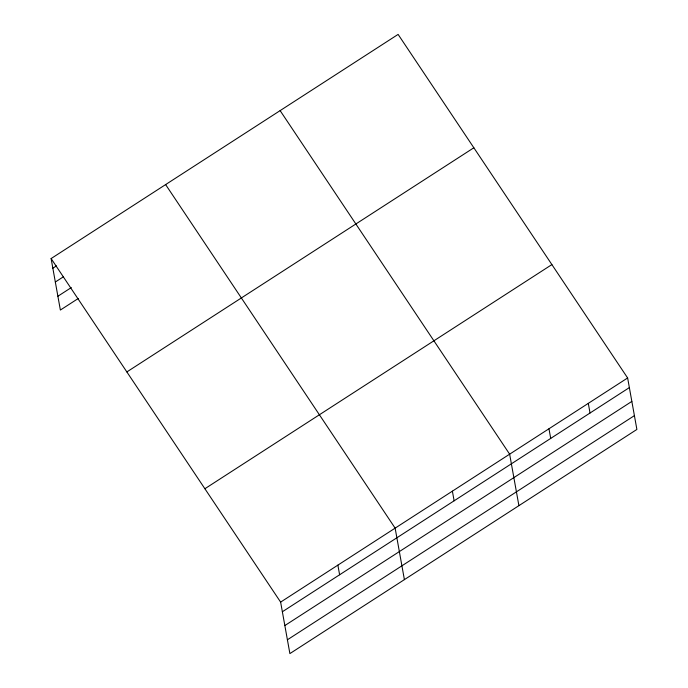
<?xml version="1.0" encoding="UTF-8"?>
<svg xmlns="http://www.w3.org/2000/svg" width="688" height="688" viewBox="0 0 688 688"><rect width="100%" height="100%" fill="white"/><g stroke="black" fill="none" stroke-linecap="round" stroke-linejoin="round"><path stroke-width="1.03" d="M51.11 258.559L398.111 34.4L627.628 377.961L636.89 429.441L289.889 653.6L280.627 602.112L51.11 258.559L60.372 310.039L78.269 298.489M52.847 268.2L56.425 265.886M55.332 282.011L63.382 276.808M57.887 296.236L71.311 287.567M126.85 371.933L473.851 147.774M204.886 488.738L551.888 264.588M280.627 602.112L627.628 377.961M282.355 611.761L629.365 387.602M284.841 625.564L631.842 401.414M287.403 639.788L634.405 415.638M280.128 110.613L509.645 454.175L518.907 505.654M165.619 184.582L395.136 528.143L404.398 579.631M588.3 403.366L590.037 413.006M548.972 428.77L550.71 438.411M452.386 491.155L454.123 500.804M337.877 565.132L339.614 574.772"/></g></svg>
